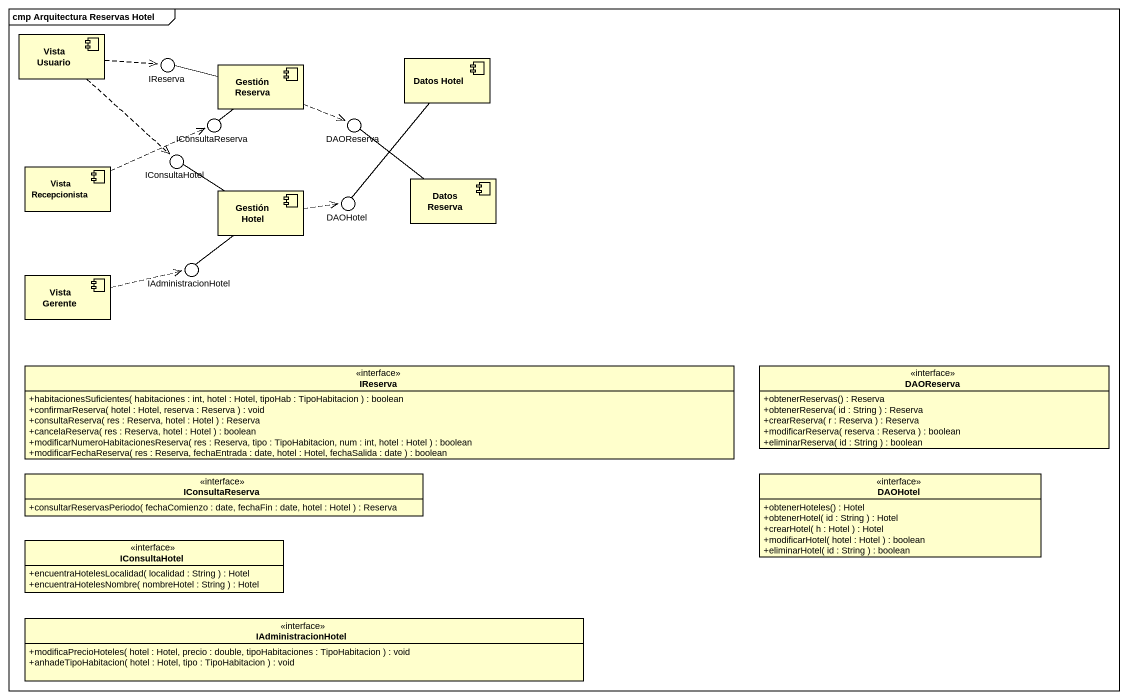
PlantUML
@startuml
mainframe cmp Arquitectura Reservas Hotel
allowmixing
hide circle
hide empty members
skinparam classAttributeIconSize 0
component "Vista Usuario" as Vista_Usuario
() IReserva
component "Gestión Reserva" as Gestión_Reserva
component "Datos Hotel" as Datos_Hotel
() IConsultaReserva
() DAOReserva
component "Vista Recepcionista" as Vista_Recepcionista
() IConsultaHotel
component "Gestión Hotel" as Gestión_Hotel
() DAOHotel
component "Datos Reserva" as Datos_Reserva
component "Vista Gerente" as Vista_Gerente
() IAdministracionHotel
interface "IReserva" as IReserva_2 {
  +habitacionesSuficientes( habitaciones : int, hotel : Hotel, tipoHab : TipoHabitacion ) : boolean
  +confirmarReserva( hotel : Hotel, reserva : Reserva ) : void
  +consultaReserva( res : Reserva, hotel : Hotel ) : Reserva
  +cancelaReserva( res : Reserva, hotel : Hotel ) : boolean
  +modificarNumeroHabitacionesReserva( res : Reserva, tipo : TipoHabitacion, num : int, hotel : Hotel ) : boolean
  +modificarFechaReserva( res : Reserva, fechaEntrada : date, hotel : Hotel, fechaSalida : date ) : boolean
}
interface "DAOReserva" as DAOReserva_2 {
  +obtenerReservas() : Reserva
  +obtenerReserva( id : String ) : Reserva
  +crearReserva( r : Reserva ) : Reserva
  +modificarReserva( reserva : Reserva ) : boolean
  +eliminarReserva( id : String ) : boolean
}
interface "IConsultaReserva" as IConsultaReserva_2 {
  +consultarReservasPeriodo( fechaComienzo : date, fechaFin : date, hotel : Hotel ) : Reserva
}
interface "DAOHotel" as DAOHotel_2 {
  +obtenerHoteles() : Hotel
  +obtenerHotel( id : String ) : Hotel
  +crearHotel( h : Hotel ) : Hotel
  +modificarHotel( hotel : Hotel ) : boolean
  +eliminarHotel( id : String ) : boolean
}
interface "IConsultaHotel" as IConsultaHotel_2 {
  +encuentraHotelesLocalidad( localidad : String ) : Hotel
  +encuentraHotelesNombre( nombreHotel : String ) : Hotel
}
interface "IAdministracionHotel" as IAdministracionHotel_2 {
  +modificaPrecioHoteles( hotel : Hotel, precio : double, tipoHabitaciones : TipoHabitacion ) : void
  +anhadeTipoHabitacion( hotel : Hotel, tipo : TipoHabitacion ) : void
}
Vista_Usuario .right.> IReserva
Vista_Usuario ..> IConsultaHotel
Gestión_Reserva -left- IReserva
Gestión_Reserva -- IConsultaReserva
Gestión_Reserva .right.> DAOReserva
Datos_Hotel -- DAOHotel
Vista_Recepcionista .right.> IConsultaReserva
Gestión_Hotel -up- IConsultaHotel
Gestión_Hotel .right.> DAOHotel
Gestión_Hotel -- IAdministracionHotel
Datos_Reserva -up- DAOReserva
Vista_Gerente .right.> IAdministracionHotel
@enduml
